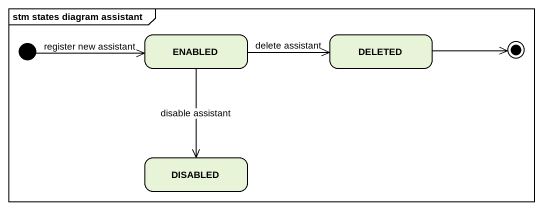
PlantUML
@startuml
mainframe stm states diagram assistant
hide empty description
state ENABLED
state DELETED
state DISABLED
[*] -right-> ENABLED : register new assistant
ENABLED -right-> DELETED : delete assistant
ENABLED --> DISABLED : disable assistant
DELETED -right-> [*]
@enduml
